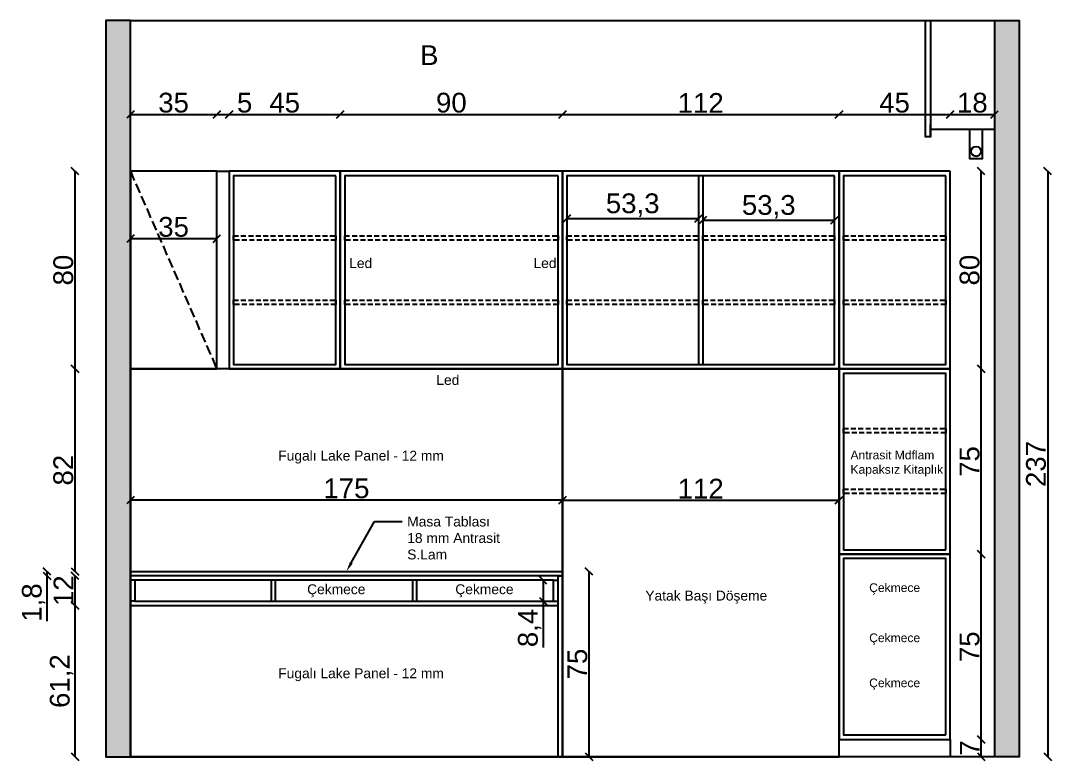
# Model space of a CAD drawing. Header units: millimetres. Extents: x 1064 to 14043, y 831 to 5538.
# Drawn here: x 1488.8 to 1906.3, y 2562.3 to 2861.8 of the extents above; entities that cross this region are included whole.
import ezdxf
from ezdxf import colors
from ezdxf.entities.mleader import LeaderData, LeaderLine
from ezdxf.math import Vec2, Vec3

# ---------------------------------------------------------------- set-up
doc = ezdxf.new("R2010")
doc.units = ezdxf.units.MM
doc.linetypes.add('JIS_02_2.0', pattern=[3, 2, -1])
doc.linetypes.add('JIS_02_4.0', pattern=[5.5, 4, -1.5])
doc.styles.get("Standard").update_dxf_attribs({"font": 'arial.ttf'})
doc.dimstyles.new('ISO-25', dxfattribs={"dimtxt": 8, "dimasz": 3, "dimexe": 1.25, "dimexo": 0.625, "dimtad": 1, "dimdec": 1, "dimtxsty": 'Standard', "dimblk": 'OBLIQUE', "dimcen": 2.5, "dimse1": 1, "dimse2": 1, "dimadec": 0, "dimazin": 0, "dimtfac": 1, "dimtdec": 1, "dimtmove": 0, "dimatfit": 3, "dimldrblk": 'OBLIQUE', "dimfxl": 1, "dimarcsym": 0})

# ---------------------------------------------------------------- blocks, each defined once
blk = doc.blocks.new('_Oblique')
at = {"color": 0, "linetype": 'ByBlock', "lineweight": -2}
blk.add_line((-0.5, -0.5), (0.5, 0.5), dxfattribs=at)
blk = doc.blocks.new('*D437')
at = {"color": 0, "lineweight": -2, "transparency": 16777216}
blk.add_line((1719, 2563.75), (1719, 2638.75), dxfattribs=at)
at = {"layer": 'Defpoints', "color": 0, "transparency": 16777216}
for p in [(1708.24, 2638.75), (1719, 2638.75), (1708.24, 2563.75)]:
    blk.add_point(p, dxfattribs=at)
at = {"color": 0, "lineweight": -2, "transparency": 16777216, "xscale": 3, "yscale": 3, "zscale": 3}
for p, rotation in [((1719, 2638.75), 90), ((1719, 2563.75), 270)]:
    blk.add_blockref('_Oblique', p, dxfattribs=dict(at, rotation=rotation))
at = {"color": 0, "transparency": 16777216, "insert": (1714.3, 2601.25), "char_height": 8, "attachment_point": 5, "rotation": 90}
blk.add_mtext('75', dxfattribs=at)
blk = doc.blocks.new('*D475')
at = {"color": 0, "lineweight": -2, "transparency": 16777216}
blk.add_line((1708.24, 2667.63), (1533.24, 2667.63), dxfattribs=at)
at = {"layer": 'Defpoints', "color": 0, "transparency": 16777216}
for p in [(1533.24, 2667.63), (1533.24, 2638.75), (1708.24, 2638.75)]:
    blk.add_point(p, dxfattribs=at)
at = {"color": 0, "lineweight": -2, "transparency": 16777216, "xscale": 3, "yscale": 3, "zscale": 3, "rotation": 180}
blk.add_blockref('_Oblique', (1533.24, 2667.63), dxfattribs=at)
at = {"color": 0, "lineweight": -2, "transparency": 16777216, "xscale": 3, "yscale": 3, "zscale": 3}
blk.add_blockref('_Oblique', (1708.24, 2667.63), dxfattribs=at)
at = {"color": 0, "transparency": 16777216, "insert": (1620.74, 2672.34), "char_height": 8, "attachment_point": 5}
blk.add_mtext('175', dxfattribs=at)
blk = doc.blocks.new('*D476')
at = {"color": 0, "lineweight": -2, "transparency": 16777216}
blk.add_line((1708.24, 2667.63), (1820.24, 2667.63), dxfattribs=at)
at = {"layer": 'Defpoints', "color": 0, "transparency": 16777216}
for p in [(1708.24, 2667.63), (1820.24, 2667.63), (1820.24, 2667.63)]:
    blk.add_point(p, dxfattribs=at)
at = {"color": 0, "lineweight": -2, "transparency": 16777216, "xscale": 3, "yscale": 3, "zscale": 3, "rotation": 180}
blk.add_blockref('_Oblique', (1708.24, 2667.63), dxfattribs=at)
at = {"color": 0, "lineweight": -2, "transparency": 16777216, "xscale": 3, "yscale": 3, "zscale": 3}
blk.add_blockref('_Oblique', (1820.24, 2667.63), dxfattribs=at)
at = {"color": 0, "transparency": 16777216, "insert": (1764.24, 2672.27), "char_height": 8, "attachment_point": 5}
blk.add_mtext('112', dxfattribs=at)
blk = doc.blocks.new('*D477')
at = {"color": 0, "lineweight": -2, "transparency": 16777216}
blk.add_line((1877.86, 2563.75), (1877.86, 2570.75), dxfattribs=at)
at = {"layer": 'Defpoints', "color": 0, "transparency": 16777216}
for p in [(1865.24, 2570.75), (1877.86, 2570.75), (1865.24, 2563.75)]:
    blk.add_point(p, dxfattribs=at)
at = {"color": 0, "lineweight": -2, "transparency": 16777216, "xscale": 3, "yscale": 3, "zscale": 3}
for p, rotation in [((1877.86, 2570.75), 90), ((1877.86, 2563.75), 270)]:
    blk.add_blockref('_Oblique', p, dxfattribs=dict(at, rotation=rotation))
at = {"color": 0, "transparency": 16777216, "insert": (1873.23, 2567.25), "char_height": 8, "attachment_point": 5, "rotation": 90}
blk.add_mtext('7', dxfattribs=at)
blk = doc.blocks.new('*D478')
at = {"color": 0, "lineweight": -2, "transparency": 16777216}
blk.add_line((1877.86, 2570.75), (1877.86, 2645.75), dxfattribs=at)
at = {"layer": 'Defpoints', "color": 0, "transparency": 16777216}
for p in [(1865.24, 2645.75), (1877.86, 2645.75), (1865.24, 2570.75)]:
    blk.add_point(p, dxfattribs=at)
at = {"color": 0, "lineweight": -2, "transparency": 16777216, "xscale": 3, "yscale": 3, "zscale": 3}
for p, rotation in [((1877.86, 2645.75), 90), ((1877.86, 2570.75), 270)]:
    blk.add_blockref('_Oblique', p, dxfattribs=dict(at, rotation=rotation))
at = {"color": 0, "transparency": 16777216, "insert": (1873.16, 2608.25), "char_height": 8, "attachment_point": 5, "rotation": 90}
blk.add_mtext('75', dxfattribs=at)
blk = doc.blocks.new('*D479')
at = {"color": 0, "lineweight": -2, "transparency": 16777216}
blk.add_line((1877.86, 2645.75), (1877.86, 2720.75), dxfattribs=at)
at = {"layer": 'Defpoints', "color": 0, "transparency": 16777216}
for p in [(1865.24, 2720.75), (1877.86, 2720.75), (1865.24, 2645.75)]:
    blk.add_point(p, dxfattribs=at)
at = {"color": 0, "lineweight": -2, "transparency": 16777216, "xscale": 3, "yscale": 3, "zscale": 3}
for p, rotation in [((1877.86, 2720.75), 90), ((1877.86, 2645.75), 270)]:
    blk.add_blockref('_Oblique', p, dxfattribs=dict(at, rotation=rotation))
at = {"color": 0, "transparency": 16777216, "insert": (1873.16, 2683.25), "char_height": 8, "attachment_point": 5, "rotation": 90}
blk.add_mtext('75', dxfattribs=at)
blk = doc.blocks.new('*D480')
at = {"color": 0, "lineweight": -2, "transparency": 16777216}
blk.add_line((1877.86, 2720.75), (1877.86, 2800.75), dxfattribs=at)
at = {"layer": 'Defpoints', "color": 0, "transparency": 16777216}
for p in [(1865.24, 2800.75), (1877.86, 2800.75), (1865.24, 2720.75)]:
    blk.add_point(p, dxfattribs=at)
at = {"color": 0, "lineweight": -2, "transparency": 16777216, "xscale": 3, "yscale": 3, "zscale": 3}
for p, rotation in [((1877.86, 2800.75), 90), ((1877.86, 2720.75), 270)]:
    blk.add_blockref('_Oblique', p, dxfattribs=dict(at, rotation=rotation))
at = {"color": 0, "transparency": 16777216, "insert": (1873.15, 2760.75), "char_height": 8, "attachment_point": 5, "rotation": 90}
blk.add_mtext('80', dxfattribs=at)
blk = doc.blocks.new('*D481')
at = {"color": 0, "lineweight": -2, "transparency": 16777216}
blk.add_line((1904.76, 2800.75), (1904.76, 2563.75), dxfattribs=at)
at = {"layer": 'Defpoints', "color": 0, "transparency": 16777216}
for p in [(1865.24, 2800.75), (1865.24, 2563.75), (1904.76, 2563.75)]:
    blk.add_point(p, dxfattribs=at)
at = {"color": 0, "lineweight": -2, "transparency": 16777216, "xscale": 3, "yscale": 3, "zscale": 3}
for p, rotation in [((1904.76, 2800.75), 90), ((1904.76, 2563.75), 270)]:
    blk.add_blockref('_Oblique', p, dxfattribs=dict(at, rotation=rotation))
at = {"color": 0, "transparency": 16777216, "insert": (1900.04, 2682.25), "char_height": 8, "attachment_point": 5, "rotation": 90}
blk.add_mtext('237', dxfattribs=at)
blk = doc.blocks.new('*D482')
at = {"color": 0, "lineweight": -2, "transparency": 16777216}
blk.add_line((1533.24, 2823.78), (1568.24, 2823.78), dxfattribs=at)
at = {"layer": 'Defpoints', "color": 0, "transparency": 16777216}
for p in [(1568.24, 2823.78), (1533.24, 2800.75), (1568.24, 2800.75)]:
    blk.add_point(p, dxfattribs=at)
at = {"color": 0, "lineweight": -2, "transparency": 16777216, "xscale": 3, "yscale": 3, "zscale": 3, "rotation": 180}
blk.add_blockref('_Oblique', (1533.24, 2823.78), dxfattribs=at)
at = {"color": 0, "lineweight": -2, "transparency": 16777216, "xscale": 3, "yscale": 3, "zscale": 3}
blk.add_blockref('_Oblique', (1568.24, 2823.78), dxfattribs=at)
at = {"color": 0, "transparency": 16777216, "insert": (1550.74, 2828.5), "char_height": 8, "attachment_point": 5}
blk.add_mtext('35', dxfattribs=at)
blk = doc.blocks.new('*D483')
at = {"color": 0, "lineweight": -2, "transparency": 16777216}
for p, q in [((1568.24, 2823.78), (1573.24, 2823.78)), ((1573.24, 2823.78), (1582.8, 2823.78))]:
    blk.add_line(p, q, dxfattribs=at)
at = {"layer": 'Defpoints', "color": 0, "transparency": 16777216}
for p in [(1573.24, 2823.78), (1568.24, 2800.75), (1573.24, 2800.75)]:
    blk.add_point(p, dxfattribs=at)
at = {"color": 0, "lineweight": -2, "transparency": 16777216, "xscale": 3, "yscale": 3, "zscale": 3, "rotation": 180}
blk.add_blockref('_Oblique', (1568.24, 2823.78), dxfattribs=at)
at = {"color": 0, "lineweight": -2, "transparency": 16777216, "xscale": 3, "yscale": 3, "zscale": 3}
blk.add_blockref('_Oblique', (1573.24, 2823.78), dxfattribs=at)
at = {"color": 0, "transparency": 16777216, "insert": (1579.52, 2828.48), "char_height": 8, "attachment_point": 5}
blk.add_mtext('5', dxfattribs=at)
blk = doc.blocks.new('*D484')
at = {"color": 0, "lineweight": -2, "transparency": 16777216}
blk.add_line((1573.24, 2823.78), (1618.24, 2823.78), dxfattribs=at)
at = {"layer": 'Defpoints', "color": 0, "transparency": 16777216}
for p in [(1618.24, 2823.78), (1573.24, 2800.75), (1618.24, 2800.75)]:
    blk.add_point(p, dxfattribs=at)
at = {"color": 0, "lineweight": -2, "transparency": 16777216, "xscale": 3, "yscale": 3, "zscale": 3, "rotation": 180}
blk.add_blockref('_Oblique', (1573.24, 2823.78), dxfattribs=at)
at = {"color": 0, "lineweight": -2, "transparency": 16777216, "xscale": 3, "yscale": 3, "zscale": 3}
blk.add_blockref('_Oblique', (1618.24, 2823.78), dxfattribs=at)
at = {"color": 0, "transparency": 16777216, "insert": (1595.74, 2828.48), "char_height": 8, "attachment_point": 5}
blk.add_mtext('45', dxfattribs=at)
blk = doc.blocks.new('*D485')
at = {"color": 0, "lineweight": -2, "transparency": 16777216}
blk.add_line((1618.24, 2823.78), (1708.24, 2823.78), dxfattribs=at)
at = {"layer": 'Defpoints', "color": 0, "transparency": 16777216}
for p in [(1708.24, 2823.78), (1618.24, 2800.75), (1708.24, 2800.75)]:
    blk.add_point(p, dxfattribs=at)
at = {"color": 0, "lineweight": -2, "transparency": 16777216, "xscale": 3, "yscale": 3, "zscale": 3, "rotation": 180}
blk.add_blockref('_Oblique', (1618.24, 2823.78), dxfattribs=at)
at = {"color": 0, "lineweight": -2, "transparency": 16777216, "xscale": 3, "yscale": 3, "zscale": 3}
blk.add_blockref('_Oblique', (1708.24, 2823.78), dxfattribs=at)
at = {"color": 0, "transparency": 16777216, "insert": (1663.24, 2828.49), "char_height": 8, "attachment_point": 5}
blk.add_mtext('90', dxfattribs=at)
blk = doc.blocks.new('*D486')
at = {"color": 0, "lineweight": -2, "transparency": 16777216}
blk.add_line((1708.24, 2823.78), (1820.24, 2823.78), dxfattribs=at)
at = {"layer": 'Defpoints', "color": 0, "transparency": 16777216}
for p in [(1820.24, 2823.78), (1708.24, 2800.75), (1820.24, 2800.75)]:
    blk.add_point(p, dxfattribs=at)
at = {"color": 0, "lineweight": -2, "transparency": 16777216, "xscale": 3, "yscale": 3, "zscale": 3, "rotation": 180}
blk.add_blockref('_Oblique', (1708.24, 2823.78), dxfattribs=at)
at = {"color": 0, "lineweight": -2, "transparency": 16777216, "xscale": 3, "yscale": 3, "zscale": 3}
blk.add_blockref('_Oblique', (1820.24, 2823.78), dxfattribs=at)
at = {"color": 0, "transparency": 16777216, "insert": (1764.24, 2828.42), "char_height": 8, "attachment_point": 5}
blk.add_mtext('112', dxfattribs=at)
blk = doc.blocks.new('*D487')
at = {"color": 0, "lineweight": -2, "transparency": 16777216}
blk.add_line((1820.24, 2823.78), (1865.24, 2823.78), dxfattribs=at)
at = {"layer": 'Defpoints', "color": 0, "transparency": 16777216}
for p in [(1865.24, 2823.78), (1820.24, 2800.75), (1865.24, 2800.75)]:
    blk.add_point(p, dxfattribs=at)
at = {"color": 0, "lineweight": -2, "transparency": 16777216, "xscale": 3, "yscale": 3, "zscale": 3, "rotation": 180}
blk.add_blockref('_Oblique', (1820.24, 2823.78), dxfattribs=at)
at = {"color": 0, "lineweight": -2, "transparency": 16777216, "xscale": 3, "yscale": 3, "zscale": 3}
blk.add_blockref('_Oblique', (1865.24, 2823.78), dxfattribs=at)
at = {"color": 0, "transparency": 16777216, "insert": (1842.74, 2828.48), "char_height": 8, "attachment_point": 5}
blk.add_mtext('45', dxfattribs=at)
blk = doc.blocks.new('*D488')
at = {"color": 0, "lineweight": -2, "transparency": 16777216}
blk.add_line((1865.24, 2823.78), (1883.24, 2823.78), dxfattribs=at)
at = {"layer": 'Defpoints', "color": 0, "transparency": 16777216}
for p in [(1883.24, 2823.78), (1883.24, 2823.78), (1865.24, 2800.75)]:
    blk.add_point(p, dxfattribs=at)
at = {"color": 0, "lineweight": -2, "transparency": 16777216, "xscale": 3, "yscale": 3, "zscale": 3, "rotation": 180}
blk.add_blockref('_Oblique', (1865.24, 2823.78), dxfattribs=at)
at = {"color": 0, "lineweight": -2, "transparency": 16777216, "xscale": 3, "yscale": 3, "zscale": 3}
blk.add_blockref('_Oblique', (1883.24, 2823.78), dxfattribs=at)
at = {"color": 0, "transparency": 16777216, "insert": (1874.24, 2828.49), "char_height": 8, "attachment_point": 5}
blk.add_mtext('18', dxfattribs=at)
blk = doc.blocks.new('*D489')
at = {"color": 0, "lineweight": -2, "transparency": 16777216}
blk.add_line((1510.81, 2800.75), (1510.81, 2720.75), dxfattribs=at)
at = {"layer": 'Defpoints', "color": 0, "transparency": 16777216}
for p in [(1533.24, 2800.75), (1510.81, 2720.75), (1533.24, 2720.75)]:
    blk.add_point(p, dxfattribs=at)
at = {"color": 0, "lineweight": -2, "transparency": 16777216, "xscale": 3, "yscale": 3, "zscale": 3}
for p, rotation in [((1510.81, 2800.75), 90), ((1510.81, 2720.75), 270)]:
    blk.add_blockref('_Oblique', p, dxfattribs=dict(at, rotation=rotation))
at = {"color": 0, "transparency": 16777216, "insert": (1506.1, 2760.75), "char_height": 8, "attachment_point": 5, "rotation": 90}
blk.add_mtext('80', dxfattribs=at)
blk = doc.blocks.new('*D490')
at = {"color": 0, "lineweight": -2, "transparency": 16777216}
blk.add_line((1510.81, 2720.75), (1510.81, 2638.75), dxfattribs=at)
at = {"layer": 'Defpoints', "color": 0, "transparency": 16777216}
for p in [(1533.24, 2720.75), (1510.81, 2638.75), (1533.24, 2638.75)]:
    blk.add_point(p, dxfattribs=at)
at = {"color": 0, "lineweight": -2, "transparency": 16777216, "xscale": 3, "yscale": 3, "zscale": 3}
for p, rotation in [((1510.81, 2720.75), 90), ((1510.81, 2638.75), 270)]:
    blk.add_blockref('_Oblique', p, dxfattribs=dict(at, rotation=rotation))
at = {"color": 0, "transparency": 16777216, "insert": (1506.1, 2679.75), "char_height": 8, "attachment_point": 5, "rotation": 90}
blk.add_mtext('82', dxfattribs=at)
blk = doc.blocks.new('*D416')
at = {"color": 0, "lineweight": -2, "transparency": 16777216}
for p, q in [((1499.47, 2638.75), (1499.47, 2636.95)), ((1499.47, 2636.95), (1499.47, 2618.61))]:
    blk.add_line(p, q, dxfattribs=at)
at = {"layer": 'Defpoints', "color": 0, "transparency": 16777216}
for p in [(1533.24, 2638.75), (1499.47, 2636.95), (1533.24, 2636.95)]:
    blk.add_point(p, dxfattribs=at)
at = {"color": 0, "lineweight": -2, "transparency": 16777216, "xscale": 3, "yscale": 3, "zscale": 3}
for p, rotation in [((1499.47, 2638.75), 90), ((1499.47, 2636.95), 270)]:
    blk.add_blockref('_Oblique', p, dxfattribs=dict(at, rotation=rotation))
at = {"color": 0, "transparency": 16777216, "insert": (1494.04, 2626.15), "char_height": 8, "attachment_point": 5, "rotation": 90}
blk.add_mtext('1,8', dxfattribs=at)
blk = doc.blocks.new('*D417')
at = {"color": 0, "lineweight": -2, "transparency": 16777216}
blk.add_line((1510.81, 2636.95), (1510.81, 2624.95), dxfattribs=at)
at = {"layer": 'Defpoints', "color": 0, "transparency": 16777216}
for p in [(1533.24, 2636.95), (1510.81, 2624.95), (1533.24, 2624.95)]:
    blk.add_point(p, dxfattribs=at)
at = {"color": 0, "lineweight": -2, "transparency": 16777216, "xscale": 3, "yscale": 3, "zscale": 3}
for p, rotation in [((1510.81, 2636.95), 90), ((1510.81, 2624.95), 270)]:
    blk.add_blockref('_Oblique', p, dxfattribs=dict(at, rotation=rotation))
at = {"color": 0, "transparency": 16777216, "insert": (1506.16, 2630.95), "char_height": 8, "attachment_point": 5, "rotation": 90}
blk.add_mtext('12', dxfattribs=at)
blk = doc.blocks.new('*D418')
at = {"color": 0, "lineweight": -2, "transparency": 16777216}
blk.add_line((1510.81, 2624.95), (1510.81, 2563.75), dxfattribs=at)
at = {"layer": 'Defpoints', "color": 0, "transparency": 16777216}
for p in [(1533.24, 2624.95), (1510.81, 2563.75), (1533.24, 2563.75)]:
    blk.add_point(p, dxfattribs=at)
at = {"color": 0, "lineweight": -2, "transparency": 16777216, "xscale": 3, "yscale": 3, "zscale": 3}
for p, rotation in [((1510.81, 2624.95), 90), ((1510.81, 2563.75), 270)]:
    blk.add_blockref('_Oblique', p, dxfattribs=dict(at, rotation=rotation))
at = {"color": 0, "transparency": 16777216, "insert": (1505.37, 2594.35), "char_height": 8, "attachment_point": 5, "rotation": 90}
blk.add_mtext('61,2', dxfattribs=at)
blk = doc.blocks.new('*D493')
at = {"color": 0, "lineweight": -2, "transparency": 16777216}
blk.add_line((1533.24, 2773.48), (1568.24, 2773.48), dxfattribs=at)
at = {"layer": 'Defpoints', "color": 0, "transparency": 16777216}
for p in [(1533.24, 2800.75), (1568.24, 2800.75), (1568.24, 2773.48)]:
    blk.add_point(p, dxfattribs=at)
at = {"color": 0, "lineweight": -2, "transparency": 16777216, "xscale": 3, "yscale": 3, "zscale": 3, "rotation": 180}
blk.add_blockref('_Oblique', (1533.24, 2773.48), dxfattribs=at)
at = {"color": 0, "lineweight": -2, "transparency": 16777216, "xscale": 3, "yscale": 3, "zscale": 3}
blk.add_blockref('_Oblique', (1568.24, 2773.48), dxfattribs=at)
at = {"color": 0, "transparency": 16777216, "insert": (1550.74, 2778.2), "char_height": 8, "attachment_point": 5}
blk.add_mtext('35', dxfattribs=at)
blk = doc.blocks.new('*D508')
at = {"color": 0, "lineweight": -2, "transparency": 16777216}
for p, q in [((1700.39, 2635.15), (1700.39, 2626.75)), ((1700.39, 2626.75), (1700.39, 2607.96))]:
    blk.add_line(p, q, dxfattribs=at)
at = {"layer": 'Defpoints', "color": 0, "transparency": 16777216}
for p in [(1704.64, 2635.15), (1700.39, 2626.75), (1704.64, 2626.75)]:
    blk.add_point(p, dxfattribs=at)
at = {"color": 0, "lineweight": -2, "transparency": 16777216, "xscale": 3, "yscale": 3, "zscale": 3}
for p, rotation in [((1700.39, 2635.15), 90), ((1700.39, 2626.75), 270)]:
    blk.add_blockref('_Oblique', p, dxfattribs=dict(at, rotation=rotation))
at = {"color": 0, "transparency": 16777216, "insert": (1694.96, 2615.86), "char_height": 8, "attachment_point": 5, "rotation": 90}
blk.add_mtext('8,4', dxfattribs=at)
blk = doc.blocks.new('*D510')
at = {"color": 0, "lineweight": -2, "transparency": 16777216}
blk.add_line((1710.04, 2781.62), (1763.34, 2781.62), dxfattribs=at)
at = {"layer": 'Defpoints', "color": 0, "transparency": 16777216}
for p in [(1763.34, 2781.62), (1710.04, 2774.67), (1763.34, 2774.67)]:
    blk.add_point(p, dxfattribs=at)
at = {"color": 0, "lineweight": -2, "transparency": 16777216, "xscale": 3, "yscale": 3, "zscale": 3, "rotation": 180}
blk.add_blockref('_Oblique', (1710.04, 2781.62), dxfattribs=at)
at = {"color": 0, "lineweight": -2, "transparency": 16777216, "xscale": 3, "yscale": 3, "zscale": 3}
blk.add_blockref('_Oblique', (1763.34, 2781.62), dxfattribs=at)
at = {"color": 0, "transparency": 16777216, "insert": (1736.69, 2787.05), "char_height": 8, "attachment_point": 5}
blk.add_mtext('53,3', dxfattribs=at)
blk = doc.blocks.new('*D511')
at = {"color": 0, "lineweight": -2, "transparency": 16777216}
blk.add_line((1765.14, 2780.95), (1818.44, 2780.95), dxfattribs=at)
at = {"layer": 'Defpoints', "color": 0, "transparency": 16777216}
for p in [(1818.44, 2780.95), (1765.14, 2774.67), (1818.44, 2774.67)]:
    blk.add_point(p, dxfattribs=at)
at = {"color": 0, "lineweight": -2, "transparency": 16777216, "xscale": 3, "yscale": 3, "zscale": 3, "rotation": 180}
blk.add_blockref('_Oblique', (1765.14, 2780.95), dxfattribs=at)
at = {"color": 0, "lineweight": -2, "transparency": 16777216, "xscale": 3, "yscale": 3, "zscale": 3}
blk.add_blockref('_Oblique', (1818.44, 2780.95), dxfattribs=at)
at = {"color": 0, "transparency": 16777216, "insert": (1791.79, 2786.38), "char_height": 8, "attachment_point": 5}
blk.add_mtext('53,3', dxfattribs=at)

msp = doc.modelspace()

# ---------------------------------------------------------------- hatches: boundary and pattern name
h = msp.add_hatch()
h.set_pattern_fill('ANSI36', color=256)
h.set_pattern_definition([(45, (1003.723, 1993.0922), (1.683798, 6.173926), [7.9375, -1.5875, 0, -1.5875])])
h.paths.add_polyline_path([(1893.24129, 2861.75171), (1883.24129, 2861.75171), (1883.24129, 2563.75171), (1893.24129, 2563.75171)])
h.paths.add_polyline_path([(1533.24129, 2861.75171), (1523.24129, 2861.75171), (1523.24129, 2563.75171), (1533.24129, 2563.75171)])
h.paths.add_polyline_path([(1609.03324, 2664.02256), (1631.6799, 2664.02256), (1631.6799, 2680.50823), (1609.03324, 2680.50823)], flags=9)

# ---------------------------------------------------------------- linework, layer by layer
for p, q in [((1857.24129, 2814.75171), (1857.24129, 2819.75171)), ((1857.24129, 2817.75171), (1883.24129, 2817.75171)), ((1535.04129, 2635.15171), (1533.24129, 2635.15171)), ((1704.64129, 2635.15171), (1706.44129, 2635.15171)), ((1535.04129, 2626.75171), (1533.24129, 2626.75171)), ((1704.64129, 2626.75171), (1706.44129, 2626.75171)), ((1865.24129, 2570.75171), (1865.24129, 2563.75171))]:
    msp.add_line(p, q)
at = {"color": 252, "linetype": 'JIS_02_4.0'}
msp.add_line((1533.24129, 2800.75171), (1568.24129, 2720.75171), dxfattribs=at)
at = {"color": 1}
for p, q in [((1763.34129, 2798.95171), (1763.34129, 2722.55171)), ((1765.14129, 2798.95171), (1765.14129, 2722.55171))]:
    msp.add_line(p, q, dxfattribs=at)
for points in [[(1533.24129, 2861.75171), (1523.24129, 2861.75171), (1523.24129, 2563.75171), (1533.24129, 2563.75171)], [(1883.24129, 2861.75171), (1893.24129, 2861.75171), (1893.24129, 2563.75171), (1883.24129, 2563.75171)]]:
    msp.add_lwpolyline(points)
for points in [[(1533.24129, 2563.75171), (1533.24129, 2861.75171), (1883.24129, 2861.75171), (1883.24129, 2563.75171)], [(1857.24129, 2861.75171), (1857.24129, 2814.75171), (1855.24129, 2814.75171), (1855.24129, 2861.75171)], [(1878.24129, 2817.75171), (1878.24129, 2805.75171), (1873.24129, 2805.75171), (1873.24129, 2817.75171)], [(1568.24129, 2800.75171), (1533.24129, 2800.75171), (1533.24129, 2720.75171), (1568.24129, 2720.75171)], [(1568.24129, 2800.75171), (1573.24129, 2800.75171), (1573.24129, 2720.75171), (1568.24129, 2720.75171)], [(1618.24129, 2800.75171), (1573.24129, 2800.75171), (1573.24129, 2720.75171), (1618.24129, 2720.75171)], [(1616.44129, 2798.95171), (1575.04129, 2798.95171), (1575.04129, 2722.55171), (1616.44129, 2722.55171)], [(1708.24129, 2800.75171), (1618.24129, 2800.75171), (1618.24129, 2720.75171), (1708.24129, 2720.75171)], [(1706.44129, 2798.95171), (1620.04129, 2798.95171), (1620.04129, 2722.55171), (1706.44129, 2722.55171)], [(1820.24129, 2800.75171), (1708.24129, 2800.75171), (1708.24129, 2720.75171), (1820.24129, 2720.75171)], [(1818.44129, 2798.95171), (1710.04129, 2798.95171), (1710.04129, 2722.55171), (1818.44129, 2722.55171)], [(1865.24129, 2800.75171), (1820.24129, 2800.75171), (1820.24129, 2720.75171), (1865.24129, 2720.75171)], [(1863.44129, 2798.95171), (1822.04129, 2798.95171), (1822.04129, 2722.55171), (1863.44129, 2722.55171)], [(1865.24129, 2570.75171), (1865.24129, 2645.75171), (1820.24129, 2645.75171), (1820.24129, 2570.75171)], [(1863.44129, 2572.55171), (1863.44129, 2643.95171), (1822.04129, 2643.95171), (1822.04129, 2572.55171)], [(1706.44129, 2636.95171), (1533.24129, 2636.95171), (1533.24129, 2624.95171), (1706.44129, 2624.95171)], [(1704.64129, 2635.15171), (1535.04129, 2635.15171), (1535.04129, 2626.75171), (1704.64129, 2626.75171)]]:
    msp.add_lwpolyline(points, close=True)
at = {"color": 252, "linetype": 'JIS_02_2.0'}
for points in [[(1575.04129, 2774.67171), (1616.44129, 2774.67171), (1616.44129, 2772.87171), (1575.04129, 2772.87171)], [(1620.04129, 2774.67171), (1706.44129, 2774.67171), (1706.44129, 2772.87171), (1620.04129, 2772.87171)], [(1710.04129, 2774.67171), (1763.34129, 2774.67171), (1763.34129, 2772.87171), (1710.04129, 2772.87171)], [(1765.14129, 2774.67171), (1818.44129, 2774.67171), (1818.44129, 2772.87171), (1765.14129, 2772.87171)], [(1822.04129, 2774.67171), (1863.44129, 2774.67171), (1863.44129, 2772.87171), (1822.04129, 2772.87171)], [(1575.04129, 2748.61171), (1616.44129, 2748.61171), (1616.44129, 2746.81171), (1575.04129, 2746.81171)], [(1620.04129, 2748.61171), (1706.44129, 2748.61171), (1706.44129, 2746.81171), (1620.04129, 2746.81171)], [(1710.04129, 2748.61171), (1763.34129, 2748.61171), (1763.34129, 2746.81171), (1710.04129, 2746.81171)], [(1765.14129, 2748.61171), (1818.44129, 2748.61171), (1818.44129, 2746.81171), (1765.14129, 2746.81171)], [(1822.04129, 2748.61171), (1863.44129, 2748.61171), (1863.44129, 2746.81171), (1822.04129, 2746.81171)]]:
    msp.add_lwpolyline(points, close=True, dxfattribs=at)
at = {"color": 6}
for points in [[(1708.24129, 2720.75171), (1533.24129, 2720.75171), (1533.24129, 2563.75171), (1708.24129, 2563.75171)], [(1820.24129, 2720.75171), (1708.24129, 2720.75171), (1708.24129, 2563.75171), (1820.24129, 2563.75171)]]:
    msp.add_lwpolyline(points, close=True, dxfattribs=at)
at = {"color": 5}
for points in [[(1865.24129, 2645.75171), (1865.24129, 2720.75171), (1820.24129, 2720.75171), (1820.24129, 2645.75171)], [(1863.44129, 2647.55171), (1863.44129, 2718.95171), (1822.04129, 2718.95171), (1822.04129, 2647.55171)], [(1708.24129, 2636.95171), (1533.24129, 2636.95171), (1533.24129, 2638.75171), (1708.24129, 2638.75171)], [(1708.24129, 2636.95171), (1708.24129, 2563.75171), (1706.44129, 2563.75171), (1706.44129, 2636.95171)]]:
    msp.add_lwpolyline(points, close=True, dxfattribs=at)
at = {"color": 5, "linetype": 'JIS_02_2.0'}
for points in [[(1822.04129, 2696.67171), (1863.44129, 2696.67171), (1863.44129, 2694.87171), (1822.04129, 2694.87171)], [(1822.04129, 2672.11171), (1863.44129, 2672.11171), (1863.44129, 2670.31171), (1822.04129, 2670.31171)]]:
    msp.add_lwpolyline(points, close=True, dxfattribs=at)
at = {"color": 1}
for points in [[(1590.24129, 2635.15171), (1590.24129, 2626.75171), (1592.04129, 2626.75171), (1592.04129, 2635.15171)], [(1647.44129, 2635.15171), (1647.44129, 2626.75171), (1649.24129, 2626.75171), (1649.24129, 2635.15171)]]:
    msp.add_lwpolyline(points, close=True, dxfattribs=at)
msp.add_circle((1875.76358, 2808.78745), 1.9957)

# ---------------------------------------------------------------- texts
at = {"color": 1, "attachment_point": 1}
for s, insert, char_height, width in [('B', (1650.57406, 2851.77032), 8, 7.0048524), ('Led', (1621.86748, 2765.58539), 4, 34.2033758), ('Led', (1696.51258, 2765.58539), 4, 34.2033758), ('Led', (1657.14643, 2718.25996), 4, 34.2033758)]:
    msp.add_mtext(s, dxfattribs=dict(at, insert=insert, char_height=char_height, width=width))
at = {"color": 6, "attachment_point": 1}
for s, insert, char_height, width in [('Fugalı Lake Panel - 12 mm', (1593.12804, 2687.6275), 4, 70.6573451), ('Antrasit Mdflam\\PKapaksız Kitaplık', (1824.89356, 2687.6275), 3.5, 54.3282125), ('Çekmece', (1604.835, 2633.54092), 4, 70.6573451), ('Çekmece', (1664.83207, 2633.54092), 4, 70.6573451), ('Yatak Başı Döşeme', (1741.79979, 2630.96088), 4, 72.1093752), ('Çekmece', (1832.46562, 2633.93466), 3.5, 54.3282125), ('Çekmece', (1832.46562, 2613.62775), 3.5, 54.3282125), ('Fugalı Lake Panel - 12 mm', (1593.12804, 2599.51617), 4, 70.6573451), ('Çekmece', (1832.46562, 2595.38595), 3.5, 54.3282125)]:
    msp.add_mtext(s, dxfattribs=dict(at, insert=insert, char_height=char_height, width=width))

# ---------------------------------------------------------------- dimensions: what is measured, and where the dimension line sits
for base, p1, p2, picture, middle in [((1568.24129, 2823.78354), (1533.24129, 2800.75171), (1568.24129, 2800.75171), '*D482', (1550.74129, 2828.49585)), ((1573.24129, 2823.78354), (1568.24129, 2800.75171), (1573.24129, 2800.75171), '*D483', (1579.5184, 2828.47675)), ((1618.24129, 2823.78354), (1573.24129, 2800.75171), (1618.24129, 2800.75171), '*D484', (1595.74129, 2828.47675)), ((1708.24129, 2823.78354), (1618.24129, 2800.75171), (1708.24129, 2800.75171), '*D485', (1663.24129, 2828.49313)), ((1820.24129, 2823.78354), (1708.24129, 2800.75171), (1820.24129, 2800.75171), '*D486', (1764.24129, 2828.42491)), ((1865.24129, 2823.78354), (1820.24129, 2800.75171), (1865.24129, 2800.75171), '*D487', (1842.74129, 2828.47675)), ((1883.24129, 2823.78354), (1865.24129, 2800.75171), (1883.24129, 2823.78354), '*D488', (1874.24129, 2828.49313)), ((1763.34129, 2781.61912), (1710.04129, 2774.67171), (1763.34129, 2774.67171), '*D510', (1736.69129, 2787.05176)), ((1818.44129, 2780.94689), (1765.14129, 2774.67171), (1818.44129, 2774.67171), '*D511', (1791.79129, 2786.37953))]:
    dim = msp.add_linear_dim(base=base, p1=p1, p2=p2, dimstyle='ISO-25')
    dim.commit()
    dim.dimension.update_dxf_attribs({"geometry": picture, "text_midpoint": middle})
for base, p1, p2, picture, middle in [((1510.80567, 2720.75171), (1533.24129, 2800.75171), (1533.24129, 2720.75171), '*D489', (1506.09608, 2760.75171)), ((1877.85607, 2800.75171), (1865.24129, 2720.75171), (1865.24129, 2800.75171), '*D480', (1873.14649, 2760.75171)), ((1904.75628, 2563.75171), (1865.24129, 2800.75171), (1865.24129, 2563.75171), '*D481', (1900.04396, 2682.25171)), ((1510.80567, 2638.75171), (1533.24129, 2720.75171), (1533.24129, 2638.75171), '*D490', (1506.09608, 2679.75171)), ((1877.85607, 2720.75171), (1865.24129, 2645.75171), (1865.24129, 2720.75171), '*D479', (1873.16286, 2683.25171)), ((1877.85607, 2645.75171), (1865.24129, 2570.75171), (1865.24129, 2645.75171), '*D478', (1873.16286, 2608.25171)), ((1510.80567, 2624.95171), (1533.24129, 2636.95171), (1533.24129, 2624.95171), '*D417', (1506.16429, 2630.95171)), ((1700.3883, 2626.75171), (1704.64129, 2635.15171), (1704.64129, 2626.75171), '*D508', (1694.95566, 2615.85522)), ((1510.80567, 2563.75171), (1533.24129, 2624.95171), (1533.24129, 2563.75171), '*D418', (1505.37303, 2594.35171)), ((1877.85607, 2570.75171), (1865.24129, 2563.75171), (1865.24129, 2570.75171), '*D477', (1873.23107, 2567.25171))]:
    dim = msp.add_linear_dim(base=base, p1=p1, p2=p2, angle=90, dimstyle='ISO-25')
    dim.commit()
    dim.dimension.update_dxf_attribs({"geometry": picture, "text_midpoint": middle})
at = {"color": 252}
for base, p1, p2, picture, middle in [((1568.24129, 2773.48468), (1533.24129, 2800.75171), (1568.24129, 2800.75171), '*D493', (1550.74129, 2778.19699)), ((1533.24129, 2667.62948), (1708.24129, 2638.75171), (1533.24129, 2638.75171), '*D475', (1620.74129, 2672.33907)), ((1820.24129, 2667.62948), (1708.24129, 2667.62948), (1820.24129, 2667.62948), '*D476', (1764.24129, 2672.27085))]:
    dim = msp.add_linear_dim(base=base, p1=p1, p2=p2, dimstyle='ISO-25', dxfattribs=at)
    dim.commit()
    dim.dimension.update_dxf_attribs({"geometry": picture, "text_midpoint": middle})
dim = msp.add_linear_dim(base=(1499.47059, 2636.95171), p1=(1533.24129, 2638.75171), p2=(1533.24129, 2636.95171), angle=90, dimstyle='ISO-25')
dim.commit()
dim.dimension.update_dxf_attribs({"geometry": '*D416', "text_midpoint": (1499.47059, 2626.14571), "dimtype": 160})
dim = msp.add_linear_dim(base=(1718.99649, 2638.75171), p1=(1708.24129, 2563.75171), p2=(1708.24129, 2638.75171), angle=90, dimstyle='ISO-25', dxfattribs=at)
dim.commit()
dim.dimension.update_dxf_attribs({"geometry": '*D437', "text_midpoint": (1714.30327, 2601.25171)})

# ---------------------------------------------------------------- leaders
at = {"color": 5}
ml = msp.add_multileader_mtext('Standard', dxfattribs=at)
ml.set_content('Masa Tablası \\P18 mm Antrasit S.Lam', color=5)
ml.set_leader_properties()
ml.build(insert=Vec2(0, 0))
ml.multileader.update_dxf_attribs({"dogleg_length": 0.36})
ctx = ml.context
ctx.base_point, ctx.plane_origin = Vec3(1643.36487, 2658.91672), Vec3(1003.7231, 1993.09217)
notes = []
notes.append((ctx, [(0, (1, 1, 0), (1632.15751, 2658.91672), (1, 0), 11.20736, [(0, [(1620.74129, 2638.75171)], 0, [])])]))
ctx.mtext.insert, ctx.mtext.width = Vec3(1645.36487, 2660.95072), 50.5985799
for ctx, leaders in notes:
    for number, flags, end, landing, length, lines in leaders:
        leader = LeaderData()
        leader.index, (leader.has_last_leader_line, leader.has_dogleg_vector, leader.attachment_direction) = number, flags
        leader.last_leader_point, leader.dogleg_vector, leader.dogleg_length = Vec3(end), Vec3(landing), length
        for number, points, colour, breaks in lines:
            line = LeaderLine()
            line.index, line.vertices, line.color, line.breaks = number, Vec3.list(points), colors.encode_raw_color(colour), breaks
            leader.lines.append(line)
        ctx.leaders.append(leader)

doc.saveas('drawing.dxf')
